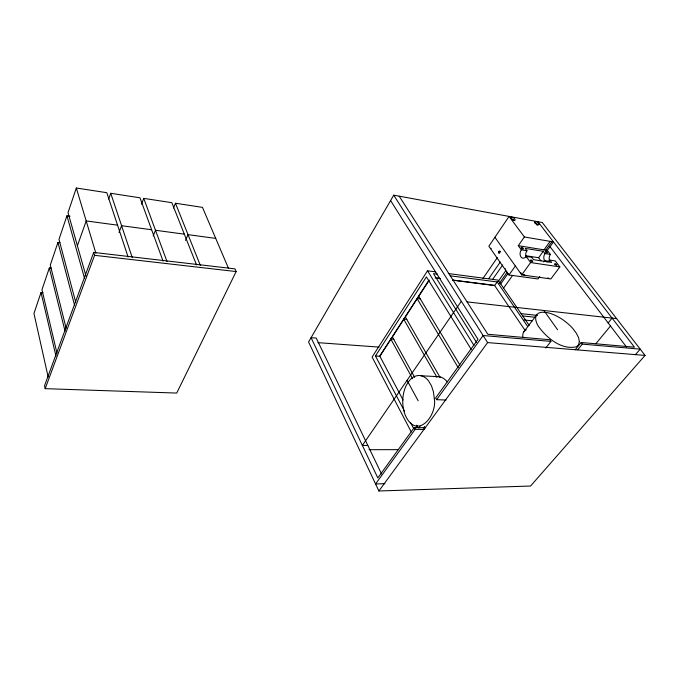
<?xml version="1.0" encoding="UTF-8"?>
<svg xmlns="http://www.w3.org/2000/svg" width="679" height="679" viewBox="0 0 679 679"><rect width="100%" height="100%" fill="white"/><g stroke="black" fill="none" stroke-linecap="round" stroke-linejoin="round"><path stroke-width="1.02" d="M43.066 292.717L41.02 292.539L33.95 313.452L48.167 377.006M51.392 268.197L49.312 267.976L41.962 289.738L56.977 353.165M59.99 242.658L57.953 242.42L50.297 265.065L66.16 328.305M70.056 216.211L66.949 215.786L58.98 239.381L75.742 302.359M128.085 256.993L106.815 192.692L76.328 188.015L68.019 212.62L86.038 276.234M77.406 245.773L86.199 220.938L117.552 225.165M108.623 199.057L110.728 193.294L139.984 197.793L163.045 261.05M93.702 252.418L44.542 385.714L45.187 388.66L176.735 393.065L236.139 271.566L234.968 268.867L93.702 252.418L94.568 255.321L45.187 388.66M118.986 232.49L121.583 225.708L151.638 229.757M141.453 204.235L143.744 198.37L171.846 202.681L196.528 264.929M153.165 235.953L155.499 230.274L184.332 234.162M173.476 208.012L175.462 203.242L202.478 207.384L228.594 268.57M185.511 240.434L188.032 234.662L215.71 238.388M499.328 251.765C498.972 254.082 500.975 251.179 499.184 251.569A0.934 0.637 -79.4 0 1 500.1 251.468L499.939 251.697M393.727 195.17L308.58 341.987L378.882 490.985L530.579 486.02L645.05 355.414L542.292 222.525L393.727 195.17L487.615 342.589L645.05 355.414M435.808 271.889L427.498 270.794L372.1 357.061L411.296 431.98M404.48 411.101L375.445 355.983L426.429 276.888L471.277 349.464M391.783 337.497L379.756 356.059L403.097 400.041M404.718 317.551L392.275 336.742L414.716 377.414M428.619 280.682L405.227 316.77L440.179 377.617M429.306 280.037L379.867 356.271L375.445 355.983M461.296 301.264L362.365 445.441L367.84 445.449M498.666 252.8L499.286 252.639M482.879 278.56L497.325 257.655M488.778 278.568L500.27 262.052M492.453 279.638L502.715 264.954M518.281 245.679L524.383 236.979L553.478 241.919L547.325 250.381L518.281 245.679L521.302 249.813A5.16 3.599 -78.7 0 0 520.988 257.002A5.16 3.599 -78.7 0 0 526.157 256.45L531.793 257.324L533.516 259.667L551.645 262.425L549.897 260.108A5.059 3.633 -78.2 0 1 547.215 261.822M527.719 326.574L497.181 281.938L494.635 285.553L452.893 280.249M497.894 281.861L505.787 270.658M499.235 283.516L507.179 272.262M500.661 283.983L508.002 273.612M524.383 236.979L509.08 216.406L488.846 246.248L508.978 274.987L515.361 265.99M503.445 288.278L512.679 275.334M521.718 274.902L530.613 262.552L559.844 266.923L550.881 278.942L521.718 274.902L494.915 237.311M425.623 427.753L414.207 427.6L377.83 477.94L311.075 337.692L316.236 338.074L381.564 474.001M543.989 249.838L550.134 241.351M525.614 255.703L538.625 257.714L543.276 251.298L544.982 253.573A5.059 3.633 -78.2 0 0 546.264 261.746M415.556 428.076L417.407 425.512M424.485 429.468L415.132 429.357L375.563 483.957L384.959 483.703M390.595 200.568L477.999 339.313L435.646 397.928L436.631 399.685L483.117 335.519L550.924 341.401L545.695 348.047M545.763 250.127L551.908 241.656M418.824 428.076L420.055 426.37M543.709 261.933L544.668 260.609L549.184 261.305M423.399 428.169L424.647 426.463M378.882 490.985L487.615 342.589M539.746 276.574L537.989 278.959L508.978 274.987M523.832 331.844L536.673 314.878M575.24 349.77L581.148 342.496L634.466 347.19L537.938 221.719M577.719 349.778L582.319 344.126L640.204 349.15L635.349 354.744M608.138 322.932L612.093 318.112M595.822 343.769L610.616 325.852M369.07 449.71L398.42 449.634M436.631 399.685L446.078 400.016M421.158 375.776L439.695 376.752M317.95 342.657L379.052 347.105M393.922 339.262L390.798 339.016L412.637 378.772M406.84 319.419L403.699 319.122L436.92 377.227M524.095 319.979L532.336 320.819M522.677 315.93L535.044 317.237M521.107 313.639L537.581 315.404M420.199 298.896L417.042 298.548L458.215 367.636M467.067 301.909L616.6 318.612M94.568 255.321L236.139 271.566M437.106 278.042L440.238 278.441M452.757 280.037L494.499 285.35L524.935 330.164M435.154 277.991L440.374 278.653M437.641 274.18L433.457 273.637L476.556 342.386M450.169 275.818L497.181 281.938M448.267 273.535L498.089 280.104L529.187 325.419M499.642 251.391L500.1 251.468M549.897 260.108L555.32 260.948L559.844 266.923M521.302 249.813L526.929 250.704A5.135 3.607 -78.6 0 0 526.072 256.857M544.982 253.573L550.397 254.43A5.033 3.641 -78.1 0 0 549.549 260.473M543.276 251.298L525.232 248.404L527.04 250.857M550.024 246.672L626.513 347.028M547.325 250.381L550.397 254.43M538.625 257.714L540.976 260.88M526.157 256.45L530.613 262.552M581.148 342.496L582.319 344.126M543.904 310.49L557.569 329.739M550.924 341.401L549.761 339.738L487.853 334.28L399.176 196.18M427.498 270.794L474.01 345.484M418.62 296.112L459.921 365.073M407.044 380.333L418.188 400.831M416.439 425.181L417.424 427.049M414.207 427.6L415.132 429.357M410.379 422.313L413.825 428.848M175.462 203.242L200.322 265.37M143.744 198.37L167 261.508M110.728 193.294L132.218 257.468M76.328 188.015L95.883 253.259M66.949 215.786L84.569 278.458M57.953 242.42L74.614 305.423M49.312 267.976L65.074 331.242M41.02 292.539L55.933 355.983M522.974 337.658A25.386 11.738 36.5 0 1 526.25 329.875M435.528 376.667A25.021 15.982 -88.7 0 1 447.274 381.904M534.721 222.992A2.461 0.951 33.7 0 1 537.904 225.241M536.104 224.104A1.231 0.475 33.7 0 1 536.597 224.486M536.783 224.69A1.231 0.475 33.7 0 1 536.962 225.055M510.837 218.63A2.512 0.985 33.2 0 1 513.825 220.531M511.669 219.478A1.256 0.492 33.2 0 1 511.949 219.597M512.229 219.758A1.256 0.492 33.2 0 1 512.908 220.361M548.836 278.084A2.521 1.044 34.8 0 1 547.614 278.059M524.723 274.732A2.563 1.095 34.4 0 1 523.441 274.706M521.277 273.331A2.563 1.095 34.4 0 1 520.657 272.457M505.507 269.13A2.512 1.086 34 0 1 505.269 268.714M491.206 248.65A2.453 1.044 33.4 0 1 490.858 248.234M499.124 252.877A0.934 0.637 -79.4 0 1 499.184 251.569M434.288 398.31C437.531 416.125 416.567 440.484 405.338 415.336A25.369 15.787 -88.6 0 1 406.458 385.018L409.445 380.503A25.369 15.787 -88.6 0 1 428.644 380.995L431.479 385.825L433.406 391.732L434.288 398.31M579.348 341.605L578.61 344.711L576.42 346.816C561.126 350.118 546.536 337.769 538.192 326.013A25.751 11.441 36.3 0 1 542.657 312.213L547.223 312.629A25.751 11.441 36.3 0 1 573.051 328.797L576.446 333.372L578.601 337.735L579.348 341.605M511.168 218.409A2.512 0.985 33.2 0 0 514.92 220.259A2.512 0.985 33.2 0 0 512.891 217.543A2.512 0.985 33.2 0 0 511.168 218.409M554.93 264.352A1.273 0.509 34.7 0 0 556.805 265.268A1.273 0.509 34.7 0 0 555.719 263.834A1.273 0.509 34.7 0 0 554.93 264.352M545.526 251.867A1.256 0.501 34.3 0 0 547.376 252.775A1.256 0.501 34.3 0 0 546.323 251.383A1.256 0.501 34.3 0 0 545.526 251.867M535.154 222.788A2.47 0.942 33.6 0 0 538.812 224.605A2.47 0.942 33.6 0 0 536.758 221.931A2.47 0.942 33.6 0 0 535.154 222.788M530.698 260.685A1.299 0.535 34.3 0 0 532.616 261.627A1.299 0.535 34.3 0 0 531.547 260.167A1.299 0.535 34.3 0 0 530.698 260.685M521.413 248.005A1.273 0.518 33.9 0 0 523.314 248.93A1.273 0.518 33.9 0 0 522.27 247.512A1.273 0.518 33.9 0 0 521.413 248.005M499.583 252.698A0.934 0.637 -79.4 0 0 499.362 251.188A0.934 0.637 -79.4 0 0 498.522 252.41A0.934 0.637 -79.4 0 0 499.583 252.698"/></g></svg>
